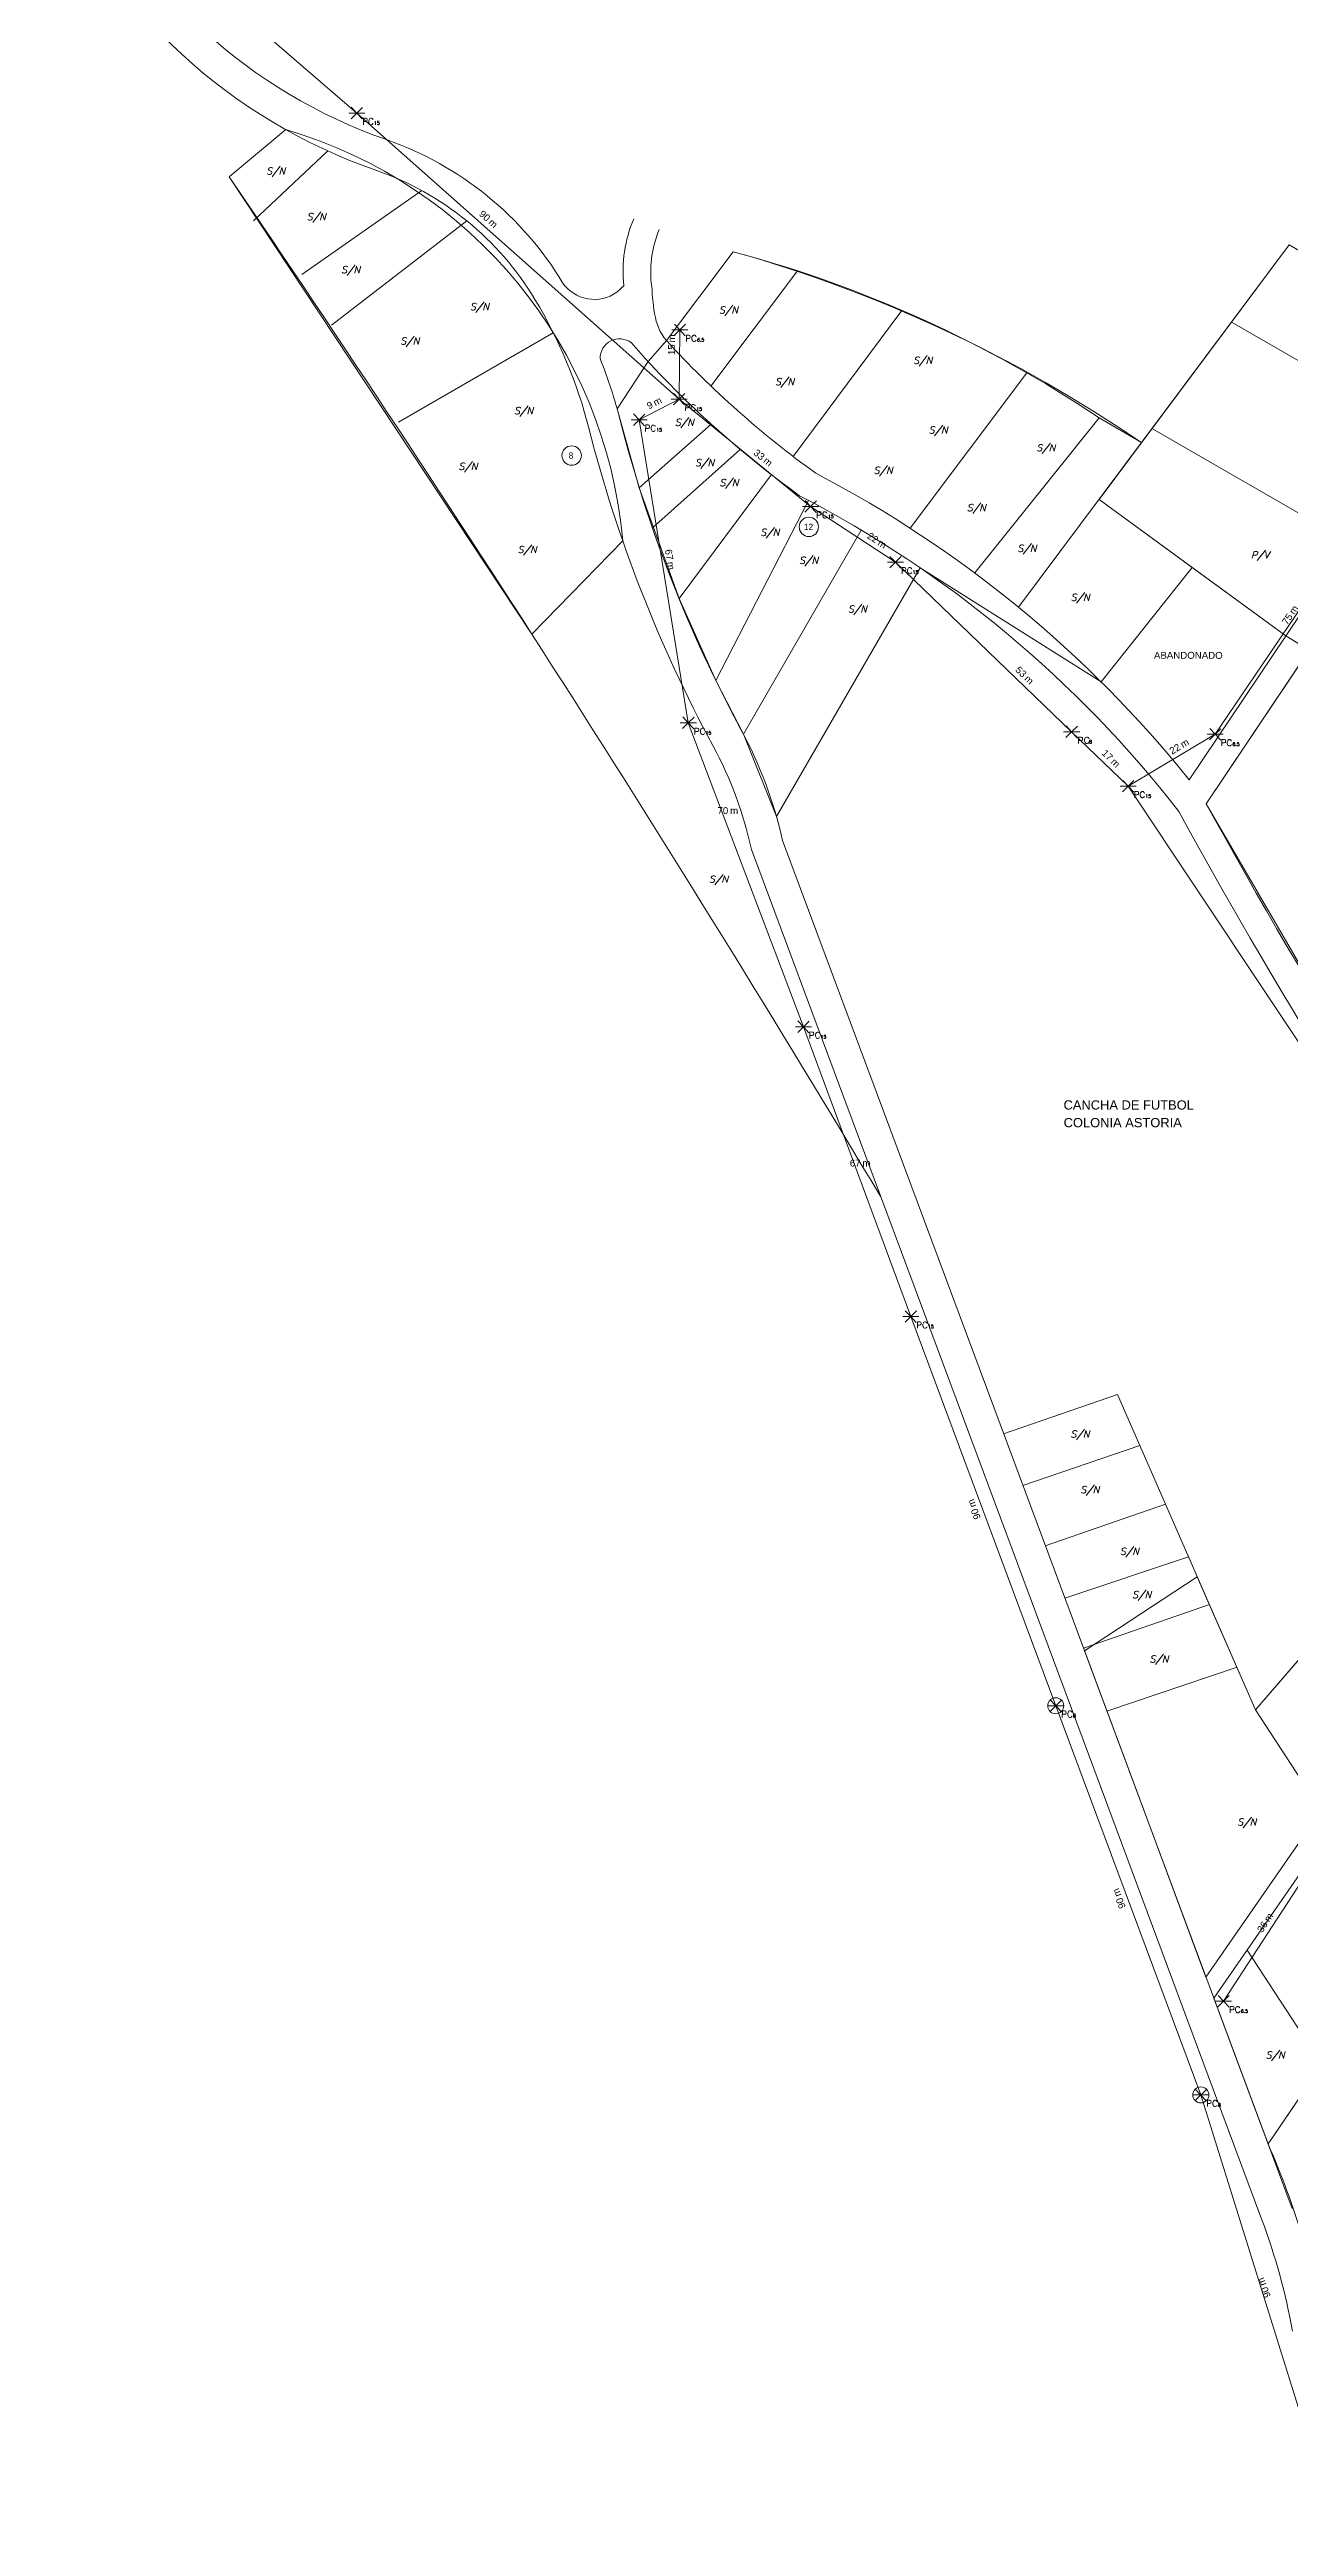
# Model space of a CAD drawing. Header units: metres. Extents: x 276196 to 280123, y 1482787 to 1490589.
# Drawn here: x 278806 to 279075, y 1488290 to 1488827 of the extents above; entities that cross this region are included whole.
import ezdxf
from ezdxf.enums import TextEntityAlignment as Align

# ---------------------------------------------------------------- set-up
doc = ezdxf.new("R2010")
doc.units = ezdxf.units.M
for name, color, linetype, lineweight in [('_ADDRESSDIBUJO', 7, 'Continuous', 0), ('_COMODINBASETEXT', 1, 'Continuous', 0), ('_HOUSECOUNT', 7, 'Continuous', 0), ('_LOTLINE', 9, 'Continuous', 0), ('_MICROZONES', 2, 'Continuous', 0), ('_POLEPED', 7, 'Continuous', 0), ('_STRAND', 3, 'Continuous', 0), ('_STRANDDISTANCE', 3, 'Continuous', 0)]:
    doc.layers.add(name, color=color, linetype=linetype, lineweight=lineweight)
doc.styles.add('Address', font='ITALICS.shx', dxfattribs={"height": 1.5})
doc.styles.add('ROMANS', font='romans.shx', dxfattribs={"height": 0.2})
doc.styles.get("Standard").update_dxf_attribs({"font": 'arial.ttf'})
doc.styles.add('StrandDistance0', font='ENGINEERING.shx', dxfattribs={"height": 1.5})
doc.styles.add('Style-ENGINEERING', font='ENGINEERING.shx')

# ---------------------------------------------------------------- blocks, each defined once
blk = doc.blocks.new('PC15_E')
at = {"layer": '_POLEPED', "color": 1}
for p, q in [((-1.74, 0), (0, 0)), ((-1.19, 1.27), (0, 0)), ((0, 0), (1.24, 1.22)), ((0, 0), (1.74, 0)), ((-1.24, -1.22), (0, 0)), ((0, 0), (1.19, -1.27))]:
    blk.add_line(p, q, dxfattribs=at)
at = {"layer": '_POLEPED', "linetype": 'Continuous', "style": 'ROMANS'}
for s, height, p in [('PC', 1.391, (1.18, -2.51)), ('15', 0.732, (3.72, -2.51))]:
    blk.add_text(s, height=height, rotation=359.6478, dxfattribs=at).set_placement(p)
blk = doc.blocks.new('PC6.5')
at = {"layer": '_POLEPED', "color": 1}
for p, q in [((-1.74, 0), (0, 0)), ((-1.24, -1.22), (0, 0)), ((-1.19, 1.27), (0, 0)), ((0, 0), (1.24, 1.22)), ((0, 0), (1.74, 0)), ((0, 0), (1.19, -1.27))]:
    blk.add_line(p, q, dxfattribs=at)
at = {"layer": '_POLEPED', "linetype": 'Continuous', "attachment_point": 7, "rotation": 359.6478, "line_spacing_factor": 0.72, "style": 'StrandDistance0'}
for s, insert, char_height in [('\\Fromans;PC', (1.18, -2.51), 1.3914), ('\\Fromans;6.5', (3.72, -2.51), 0.7317)]:
    blk.add_mtext(s, dxfattribs=dict(at, insert=insert, char_height=char_height))
blk = doc.blocks.new('SN')
at = {"layer": '_ADDRESSDIBUJO', "color": 7, "linetype": 'Continuous', "lineweight": 0, "style": 'Address'}
blk.add_text('S/N', height=1.5, dxfattribs=at).set_placement((2, 0), align=Align.CENTER)
blk = doc.blocks.new('PV')
at = {"layer": '_ADDRESSDIBUJO', "color": 7, "linetype": 'Continuous', "lineweight": 0, "style": 'Address'}
blk.add_text('P/V', height=1.5, dxfattribs=at).set_placement((2.09, 0.23), align=Align.CENTER)
blk = doc.blocks.new('PC8_N')
at = {"layer": '_POLEPED', "color": 1}
for p, q in [((-1.24, -1.22), (1.24, 1.22)), ((-1.19, 1.27), (1.19, -1.27)), ((-1.74, 0), (1.74, 0))]:
    blk.add_line(p, q, dxfattribs=at)
blk.add_circle((0, 0), 1.74, dxfattribs=at)
at = {"layer": '_POLEPED', "linetype": 'Continuous', "style": 'ROMANS'}
for s, height, p in [('PC', 1.391, (1.18, -2.51)), ('8', 0.732, (3.72, -2.51))]:
    blk.add_text(s, height=height, rotation=359.6478, dxfattribs=at).set_placement(p)
blk = doc.blocks.new('LONGITUD_RED')
at = {"layer": '_STRANDDISTANCE'}
blk.add_text('m', height=1.5, dxfattribs=at).set_placement((1.57, 0))
at = {"layer": '_STRANDDISTANCE', "flags": 4}
blk.add_attdef('?', text='', height=1.5, dxfattribs=at).set_placement((1.17, 0), align=Align.RIGHT)
blk = doc.blocks.new('HCRES_12')
at = {"layer": '_HOUSECOUNT', "color": 1, "linetype": 'Continuous', "lineweight": 0}
blk.add_ellipse((0, 0), major_axis=(-1.48, 1.48), ratio=1, start_param=3.926991, end_param=10.210176, dxfattribs=at)
at = {"layer": '_HOUSECOUNT', "color": 7, "linetype": 'Continuous', "lineweight": 0, "style": 'Style-ENGINEERING'}
blk.add_text('12', height=1.35, dxfattribs=at).set_placement((-0.08, 0), align=Align.MIDDLE_CENTER)
blk = doc.blocks.new('*U33')
at = {"layer": '_POLEPED', "linetype": 'Continuous'}
blk.add_line((206328.6, 1519837.21), (206328.59, 1519835.82), dxfattribs=at)
at = {"layer": '_POLEPED', "linetype": 'Continuous', "flags": 128}
blk.add_lwpolyline([(206328.6, 1519837.21), (206329.19, 1519837.21), (206329.39, 1519837.14), (206329.46, 1519837.07), (206329.52, 1519836.94), (206329.52, 1519836.74), (206329.46, 1519836.61), (206329.39, 1519836.54), (206329.19, 1519836.48), (206328.59, 1519836.48)], dxfattribs=at)
blk = doc.blocks.new('PC8_E')
at = {"layer": '_POLEPED', "color": 1}
for p, q in [((-1.74, 0), (0, 0)), ((-1.24, -1.22), (0, 0)), ((-1.19, 1.27), (0, 0)), ((0, 0), (1.24, 1.22)), ((0, 0), (1.74, 0)), ((0, 0), (1.19, -1.27))]:
    blk.add_line(p, q, dxfattribs=at)
at = {"layer": '_POLEPED', "linetype": 'Continuous', "flags": 128}
for points in [[(3.77, -1.47), (3.71, -1.34), (3.57, -1.2), (3.44, -1.13), (3.18, -1.13), (3.04, -1.2), (2.91, -1.33), (2.84, -1.46), (2.78, -1.66), (2.77, -1.99), (2.84, -2.19), (2.9, -2.32), (3.04, -2.46), (3.17, -2.52), (3.43, -2.53), (3.57, -2.46), (3.7, -2.33), (3.77, -2.2)], [(4, -1.78), (3.9, -1.81), (3.86, -1.88), (3.86, -1.95), (3.9, -2.02), (3.97, -2.06), (4.11, -2.09), (4.21, -2.13), (4.28, -2.2), (4.31, -2.27), (4.31, -2.37), (4.28, -2.44), (4.24, -2.48), (4.14, -2.51), (4, -2.51), (3.89, -2.47), (3.86, -2.44), (3.82, -2.37), (3.83, -2.26), (3.86, -2.19), (3.93, -2.13), (4.04, -2.09), (4.18, -2.06), (4.25, -2.02), (4.28, -1.95), (4.28, -1.88), (4.25, -1.81), (4.14, -1.78), (4, -1.78)]]:
    blk.add_lwpolyline(points, dxfattribs=at)
at = {"layer": '_POLEPED', "linetype": 'Continuous'}
blk.add_blockref('*U33', (-206327.14, -1519838.33), dxfattribs=at)
blk = doc.blocks.new('HCRES_8')
at = {"layer": '_HOUSECOUNT', "color": 1, "linetype": 'Continuous', "lineweight": 0}
blk.add_circle((0.14, 0), 2.1, dxfattribs=at)
at = {"layer": '_HOUSECOUNT', "color": 7, "linetype": 'Continuous', "lineweight": 0, "style": 'Style-ENGINEERING'}
blk.add_text('8', height=1.35, dxfattribs=at).set_placement((0, 0), align=Align.MIDDLE_CENTER)

msp = doc.modelspace()

# ---------------------------------------------------------------- linework, layer by layer
at = {"layer": '_LOTLINE', "color": 9}
for p, q in [((278857.43, 1488809.17), (278845.17, 1488798.95)), ((278866.54, 1488804.55), (278850.4, 1488789.43)), ((278886.9, 1488795.95), (278860.88, 1488777.77)), ((278896.63, 1488789.41), (278867.31, 1488766.82)), ((278939.92, 1488763.47), (278954.39, 1488782.72)), ((279016.18, 1488705.71), (279074.84, 1488784.22)), ((279074.84, 1488784.22), (279115.34, 1488760.83)), ((278929.15, 1488773.94), (278930.67, 1488775.34)), ((278949.57, 1488753.6), (278968.34, 1488778.57)), ((279053.18, 1488668.3), (279127.24, 1488778.55)), ((279056.9, 1488663.07), (279132.05, 1488775.24)), ((278967.38, 1488738.35), (278990.96, 1488770.01)), ((278915.4, 1488765.16), (278881.88, 1488745.8)), ((279062.53, 1488767.37), (279103.74, 1488743.57)), ((278992.72, 1488722.83), (279018, 1488756.47)), ((278949.6, 1488745.36), (278934.04, 1488731.52)), ((279006.74, 1488713.1), (279033.67, 1488746.74)), ((279033.67, 1488746.74), (279042.83, 1488741.37)), ((279045.22, 1488744.35), (279087.7, 1488719.83)), ((278955.98, 1488739.9), (278936.89, 1488722.86)), ((278962.7, 1488734.42), (278942.64, 1488707.59)), ((278962.7, 1488734.42), (278962.7, 1488734.42)), ((278962.7, 1488734.42), (278962.7, 1488734.42)), ((278970.73, 1488728.82), (278950.62, 1488689.77)), ((279033.71, 1488729.03), (279074.13, 1488699.49)), ((278982.14, 1488722.39), (278956.6, 1488678.16)), ((278994.88, 1488714.22), (278963.75, 1488660.31)), ((279034.15, 1488689.48), (279053.83, 1488714.32)), ((278958.33, 1488653.14), (278978.77, 1488598.3)), ((278965.06, 1488655.13), (278985.33, 1488600.75)), ((278978.77, 1488598.3), (279007.23, 1488521.92)), ((278985.33, 1488600.75), (279013.79, 1488524.36)), ((279128.93, 1488537.97), (279067.6, 1488466.76)), ((279012.97, 1488526.56), (279037.63, 1488535.06)), ((279067.6, 1488466.76), (279037.63, 1488535.06)), ((279007.23, 1488521.92), (279035.27, 1488446.67)), ((279013.79, 1488524.36), (279041.83, 1488449.11)), ((279017.15, 1488515.34), (279042.48, 1488524)), ((279056.84, 1488408.82), (279137.26, 1488525.15)), ((279058.55, 1488404.25), (279139.62, 1488521.53)), ((279022.02, 1488502.27), (279048.06, 1488511.29)), ((279026.25, 1488490.92), (279053.07, 1488499.86)), ((279070.31, 1488372.68), (279155.2, 1488497.54)), ((279030.29, 1488480.08), (279057.6, 1488489.53)), ((279035.38, 1488466.43), (279063.56, 1488475.96)), ((279067.6, 1488466.76), (279081.83, 1488444.96)), ((279035.27, 1488446.67), (279057.34, 1488387.43)), ((279041.83, 1488449.11), (279056.84, 1488408.82)), ((279065.75, 1488414.67), (279101.99, 1488359.16)), ((279058.55, 1488404.25), (279063.9, 1488389.87)), ((279057.34, 1488387.43), (279068.97, 1488356.24)), ((279063.9, 1488389.87), (279075.53, 1488358.68))]:
    msp.add_line(p, q, dxfattribs=at)
for centre, radius, start, end in [((278916.86, 1488915.04), 121.4, 204.3232, 250.7971), ((278916.86, 1488915.04), 114.4, 204.3232, 250.7971), ((279212.89, 1488983.41), 204.7, 219.209, 231.3395), ((278855.42, 1488738.64), 72.39, 31.0778, 70.7971), ((275178.65, 1486301.16), 4436.47, 30.87656, 34.26439), ((278855.42, 1488738.64), 65.39, 31.0778, 70.7971), ((278960.08, 1488778.37), 29.57, 157.1864, 185.8681), ((278960.08, 1488778.37), 23.57, 157.1864, 185.8681), ((278885.5, 1488525.63), 266.16, 56.1737, 75), ((278924.3, 1488780.71), 8.33, 214.3766, 305.6346), ((278822.41, 1488718.74), 103.93, 14.3222, 31.0778), ((278929.75, 1488759.64), 4.2, 52.4382, 181.0704), ((279094.54, 1488904.92), 215.56, 221.1867, 234.3106), ((279094.54, 1488904.92), 209.56, 222.4532, 234.3106), ((278822.41, 1488718.74), 110.93, 14.3222, 21.5921), ((279215.49, 1488819.1), 301.76, 194.3222, 208.3741), ((279215.49, 1488819.1), 294.76, 194.3222, 208.3741), ((278854.74, 1488509.08), 254.41, 38.7414, 62.484), ((278853.78, 1488508.15), 249.75, 37.8517, 62.582), ((278874.58, 1488634.97), 92.7, 12.5598, 28.3741), ((278874.58, 1488634.97), 85.7, 12.2439, 28.3741), ((280029.76, 1489194.25), 1114.42, 208.56407, 215.96483), ((280029.76, 1489194.25), 1108.42, 208.63453, 215.96483), ((278936.79, 1488306.98), 141.05, 10.2444, 20.4366)]:
    msp.add_arc(centre, radius, start, end, dxfattribs=at)
msp.add_open_spline([(278939.92, 1488763.47), (278937.01, 1488766.65), (278937.08, 1488771.68), (278936.64, 1488775.96)], degree=3, dxfattribs=at)
at = {"layer": '_MICROZONES'}
for points in [[(278857.43, 1488809.17), (278845.17, 1488798.95), (278910.77, 1488699.82), (278930.44, 1488720.07, 0.308962)], [(278939.92, 1488763.47), (278935.96, 1488758.91), (278929.22, 1488748.7), (278934.04, 1488731.52), (278942.64, 1488707.59), (278950.62, 1488689.77), (278956.6, 1488678.16), (278963.75, 1488660.31), (278994.88, 1488714.22), (279034.15, 1488689.48), (279053.83, 1488714.32), (279033.71, 1488729.03), (279042.83, 1488741.37, 0.081713), (278954.39, 1488782.72)], [(279094.65, 1488289.77), (279194.13, 1488437.63), (279155.2, 1488497.54), (279070.31, 1488372.68, -0.058277), (279082.93, 1488330.93), (279084.08, 1488325.48, 0.023816)]]:
    msp.add_lwpolyline(points, format="xyb", close=True, dxfattribs=at)
for points in [[(279141.14, 1488690.62), (279190.86, 1488654.66), (279197.13, 1488665.51), (279217.08, 1488657.65), (279245.57, 1488700.36), (279159.17, 1488785.35), (279146.3, 1488763.26), (279146.3, 1488763.26), (279143.28, 1488758.6), (279133.93, 1488774.72), (279131.94, 1488775.08), (279120.69, 1488758.29), (279115.34, 1488760.83), (279074.84, 1488784.22), (279033.71, 1488729.03), (279053.83, 1488714.32), (279074.13, 1488699.49), (279079.21, 1488696.37), (279056.9, 1488663.07), (279087.38, 1488610.71), (279139.81, 1488689.39), (279141.14, 1488690.62)], [(279108.79, 1488514.59), (279067.6, 1488466.76), (279054.96, 1488495.55), (279030.51, 1488479.5), (279070.31, 1488372.68), (279155.2, 1488497.54), (279139.62, 1488521.53), (279130.3, 1488535.87), (279112.6, 1488561.2), (279093.85, 1488539.15)]]:
    msp.add_lwpolyline(points, close=True, dxfattribs=at)
at = {"layer": '_STRAND'}
for p, q in [((278820.66, 1488857.83), (278872.82, 1488812.76)), ((278872.82, 1488812.76), (278942.66, 1488750.77)), ((278942.66, 1488750.77), (278942.82, 1488765.77)), ((278942.66, 1488750.77), (278933.99, 1488746.29)), ((278971.17, 1488727.51), (278942.66, 1488750.77)), ((278933.99, 1488746.29), (278944.66, 1488680.62)), ((279058.84, 1488678.14), (279100.85, 1488740.27)), ((278989.55, 1488715.42), (278971.17, 1488727.51)), ((279027.73, 1488678.67), (278989.55, 1488715.42)), ((278944.66, 1488680.62), (278969.6, 1488614.75)), ((279027.73, 1488678.67), (279039.98, 1488666.88)), ((279039.98, 1488666.88), (279058.84, 1488678.14)), ((279085.44, 1488598.63), (279039.98, 1488666.88)), ((278969.6, 1488614.75), (278992.87, 1488551.95)), ((278992.87, 1488551.95), (279024.29, 1488467.62)), ((279024.29, 1488467.62), (279055.72, 1488383.28)), ((279060.65, 1488403.6), (279079.72, 1488432.88)), ((279055.72, 1488383.28), (279082.84, 1488296.46))]:
    msp.add_line(p, q, dxfattribs=at)

# ---------------------------------------------------------------- block references
at = {"layer": '_ADDRESSDIBUJO'}
for name, p in [('SN', (278951.34, 1488769.33)), ('SN', (278963.51, 1488753.82)), ('SN', (278941.79, 1488745.02)), ('SN', (278946.17, 1488736.25)), ('SN', (278984.86, 1488734.59)), ('SN', (278951.46, 1488731.9)), ('SN', (279005.06, 1488726.52)), ('SN', (278960.32, 1488721.17)), ('SN', (278968.71, 1488715.11)), ('SN', (279016.02, 1488717.67)), ('PV', (279066.48, 1488716.05)), ('SN', (278979.29, 1488704.54)), ('SN', (279027.56, 1488707.09)), ('SN', (279027.52, 1488525.74)), ('SN', (279029.66, 1488513.7)), ('SN', (279038.23, 1488500.32)), ('SN', (279040.9, 1488490.95)), ('SN', (279044.65, 1488477.03)), ('SN', (279063.69, 1488441.68)), ('SN', (279069.82, 1488391.18))]:
    msp.add_blockref(name, p, dxfattribs=at)
at = {"layer": '_HOUSECOUNT', "lineweight": 70, "zscale": 0.001}
msp.add_blockref('HCRES_8', (278919.24, 1488738.55), dxfattribs=at)
at = {"layer": '_HOUSECOUNT', "zscale": 0.001}
msp.add_blockref('HCRES_12', (278970.78, 1488723.09), dxfattribs=at)
at = {"layer": '_MICROZONES', "zscale": 0.001}
for p in [(278853.24, 1488799.48), (278862.03, 1488789.54), (278869.48, 1488778.08), (278897.39, 1488770.05), (278882.29, 1488762.6), (278993.45, 1488758.41), (278906.95, 1488747.5), (278996.8, 1488743.34), (278894.91, 1488735.46), (279020.12, 1488739.47), (278907.73, 1488717.43), (278949.2, 1488646)]:
    msp.add_blockref('SN', p, dxfattribs=at)
at = {"layer": '_POLEPED'}
for name, p in [('PC15_E', (278872.82, 1488812.76)), ('PC15_E', (278933.99, 1488746.29)), ('PC15_E', (278942.66, 1488750.77)), ('PC15_E', (278971.17, 1488727.51)), ('PC15_E', (278989.55, 1488715.42)), ('PC15_E', (278944.66, 1488680.62)), ('PC6.5', (279058.84, 1488678.14)), ('PC15_E', (279039.98, 1488666.88)), ('PC15_E', (278969.6, 1488614.75)), ('PC15_E', (278992.87, 1488551.95)), ('PC8_N', (279024.29, 1488467.62)), ('PC6.5', (279060.65, 1488403.6)), ('PC8_N', (279055.72, 1488383.28))]:
    msp.add_blockref(name, p, dxfattribs=at)
at = {"layer": '_POLEPED', "zscale": 0.001}
for name, p in [('PC6.5', (278942.82, 1488765.77)), ('PC8_E', (279027.73, 1488678.67))]:
    msp.add_blockref(name, p, dxfattribs=at)
at = {"layer": '_STRAND'}
ref = msp.add_blockref('LONGITUD_RED', (279007.64, 1488509.44), dxfattribs=dict(at, rotation=110.4366798085434))
ref.add_attrib('?', '90', dxfattribs={"layer": '_STRANDDISTANCE', "height": 1.5, "rotation": 110.4367}).set_placement((279007.24, 1488510.53), align=Align.RIGHT)
ref = msp.add_blockref('LONGITUD_RED', (279039.07, 1488425.1), dxfattribs=dict(at, rotation=110.4366798085434))
ref.add_attrib('?', '90', dxfattribs={"layer": '_STRANDDISTANCE', "height": 1.5, "rotation": 110.4367}).set_placement((279038.66, 1488426.19), align=Align.RIGHT)
ref = msp.add_blockref('LONGITUD_RED', (279070.5, 1488340.77), dxfattribs=dict(at, rotation=110.4366798085434))
ref.add_attrib('?', '90', dxfattribs={"layer": '_STRANDDISTANCE', "height": 1.5, "rotation": 110.4367}).set_placement((279070.09, 1488341.86), align=Align.RIGHT)
at = {"layer": '_STRANDDISTANCE'}
ref = msp.add_blockref('LONGITUD_RED', (278900.05, 1488789.93), dxfattribs=dict(at, rotation=318.408859816687))
ref.add_attrib('?', '90', dxfattribs={"height": 1.5, "rotation": 318.4089}).set_placement((278900.92, 1488789.16), align=Align.RIGHT)
ref = msp.add_blockref('LONGITUD_RED', (278941.78, 1488761.47), dxfattribs=dict(at, rotation=89.37115620274864))
ref.add_attrib('?', '15', dxfattribs={"height": 1.5, "rotation": 89.3712}).set_placement((278941.79, 1488762.64), align=Align.RIGHT)
ref = msp.add_blockref('LONGITUD_RED', (278936.13, 1488748.52), dxfattribs=dict(at, rotation=27.35542949101086))
ref.add_attrib('?', '9', dxfattribs={"height": 1.5, "rotation": 27.3554}).set_placement((278937.17, 1488749.06), align=Align.RIGHT)
ref = msp.add_blockref('LONGITUD_RED', (278959.55, 1488738.15), dxfattribs=dict(at, rotation=321.0132764871394))
ref.add_attrib('?', '33', dxfattribs={"height": 1.5, "rotation": 321.0133}).set_placement((278960.45, 1488737.41), align=Align.RIGHT)
ref = msp.add_blockref('LONGITUD_RED', (278984.24, 1488720.11), dxfattribs=dict(at, rotation=326.6731926794493))
ref.add_attrib('?', '22', dxfattribs={"height": 1.5, "rotation": 326.6732}).set_placement((278985.22, 1488719.47), align=Align.RIGHT)
ref = msp.add_blockref('LONGITUD_RED', (278939.76, 1488716.96), dxfattribs=dict(at, rotation=279.228008408734))
ref.add_attrib('?', '67', dxfattribs={"height": 1.5, "rotation": 279.228}).set_placement((278939.95, 1488715.8), align=Align.RIGHT)
ref = msp.add_blockref('LONGITUD_RED', (279075.08, 1488702.7), dxfattribs=dict(at, rotation=56.11038042897916))
ref.add_attrib('?', '75', dxfattribs={"height": 1.5, "rotation": 56.1104}).set_placement((279075.73, 1488703.66), align=Align.RIGHT)
ref = msp.add_blockref('LONGITUD_RED', (279016.24, 1488691.11), dxfattribs=dict(at, rotation=316.0895682996386))
ref.add_attrib('?', '53', dxfattribs={"height": 1.5, "rotation": 316.0896}).set_placement((279017.08, 1488690.31), align=Align.RIGHT)
ref = msp.add_blockref('LONGITUD_RED', (279034.96, 1488673.09), dxfattribs=dict(at, rotation=316.0895685752592))
ref.add_attrib('?', '17', dxfattribs={"height": 1.5, "rotation": 316.0896}).set_placement((279035.8, 1488672.28), align=Align.RIGHT)
ref = msp.add_blockref('LONGITUD_RED', (279050.49, 1488674.32), dxfattribs=dict(at, rotation=30.85699843206757))
ref.add_attrib('?', '22', dxfattribs={"height": 1.5, "rotation": 30.857}).set_placement((279051.49, 1488674.92), align=Align.RIGHT)
ref = msp.add_blockref('LONGITUD_RED', (278952.14, 1488660.85), dxfattribs=at)
ref.add_attrib('?', '70', dxfattribs={"height": 1.5}).set_placement((278953.31, 1488660.85), align=Align.RIGHT)
ref = msp.add_blockref('LONGITUD_RED', (278980.82, 1488584.48), dxfattribs=at)
ref.add_attrib('?', '67', dxfattribs={"height": 1.5}).set_placement((278981.98, 1488584.48), align=Align.RIGHT)
ref = msp.add_blockref('LONGITUD_RED', (279069.68, 1488419.31), dxfattribs=dict(at, rotation=56.92872567787021))
ref.add_attrib('?', '36', dxfattribs={"height": 1.5, "rotation": 56.9287}).set_placement((279070.32, 1488420.28), align=Align.RIGHT)

# ---------------------------------------------------------------- texts
at = {"layer": '_ADDRESSDIBUJO'}
for s, height, p in [('ABANDONADO', 1.5, (279045.56, 1488694.5)), ('CANCHA DE FUTBOL', 2, (279025.97, 1488596.82))]:
    msp.add_text(s, height=height, dxfattribs=at).set_placement(p)
at = {"layer": '_COMODINBASETEXT'}
msp.add_text('COLONIA ASTORIA', height=2, dxfattribs=at).set_placement((279025.99, 1488592.99))

doc.saveas('drawing.dxf')
